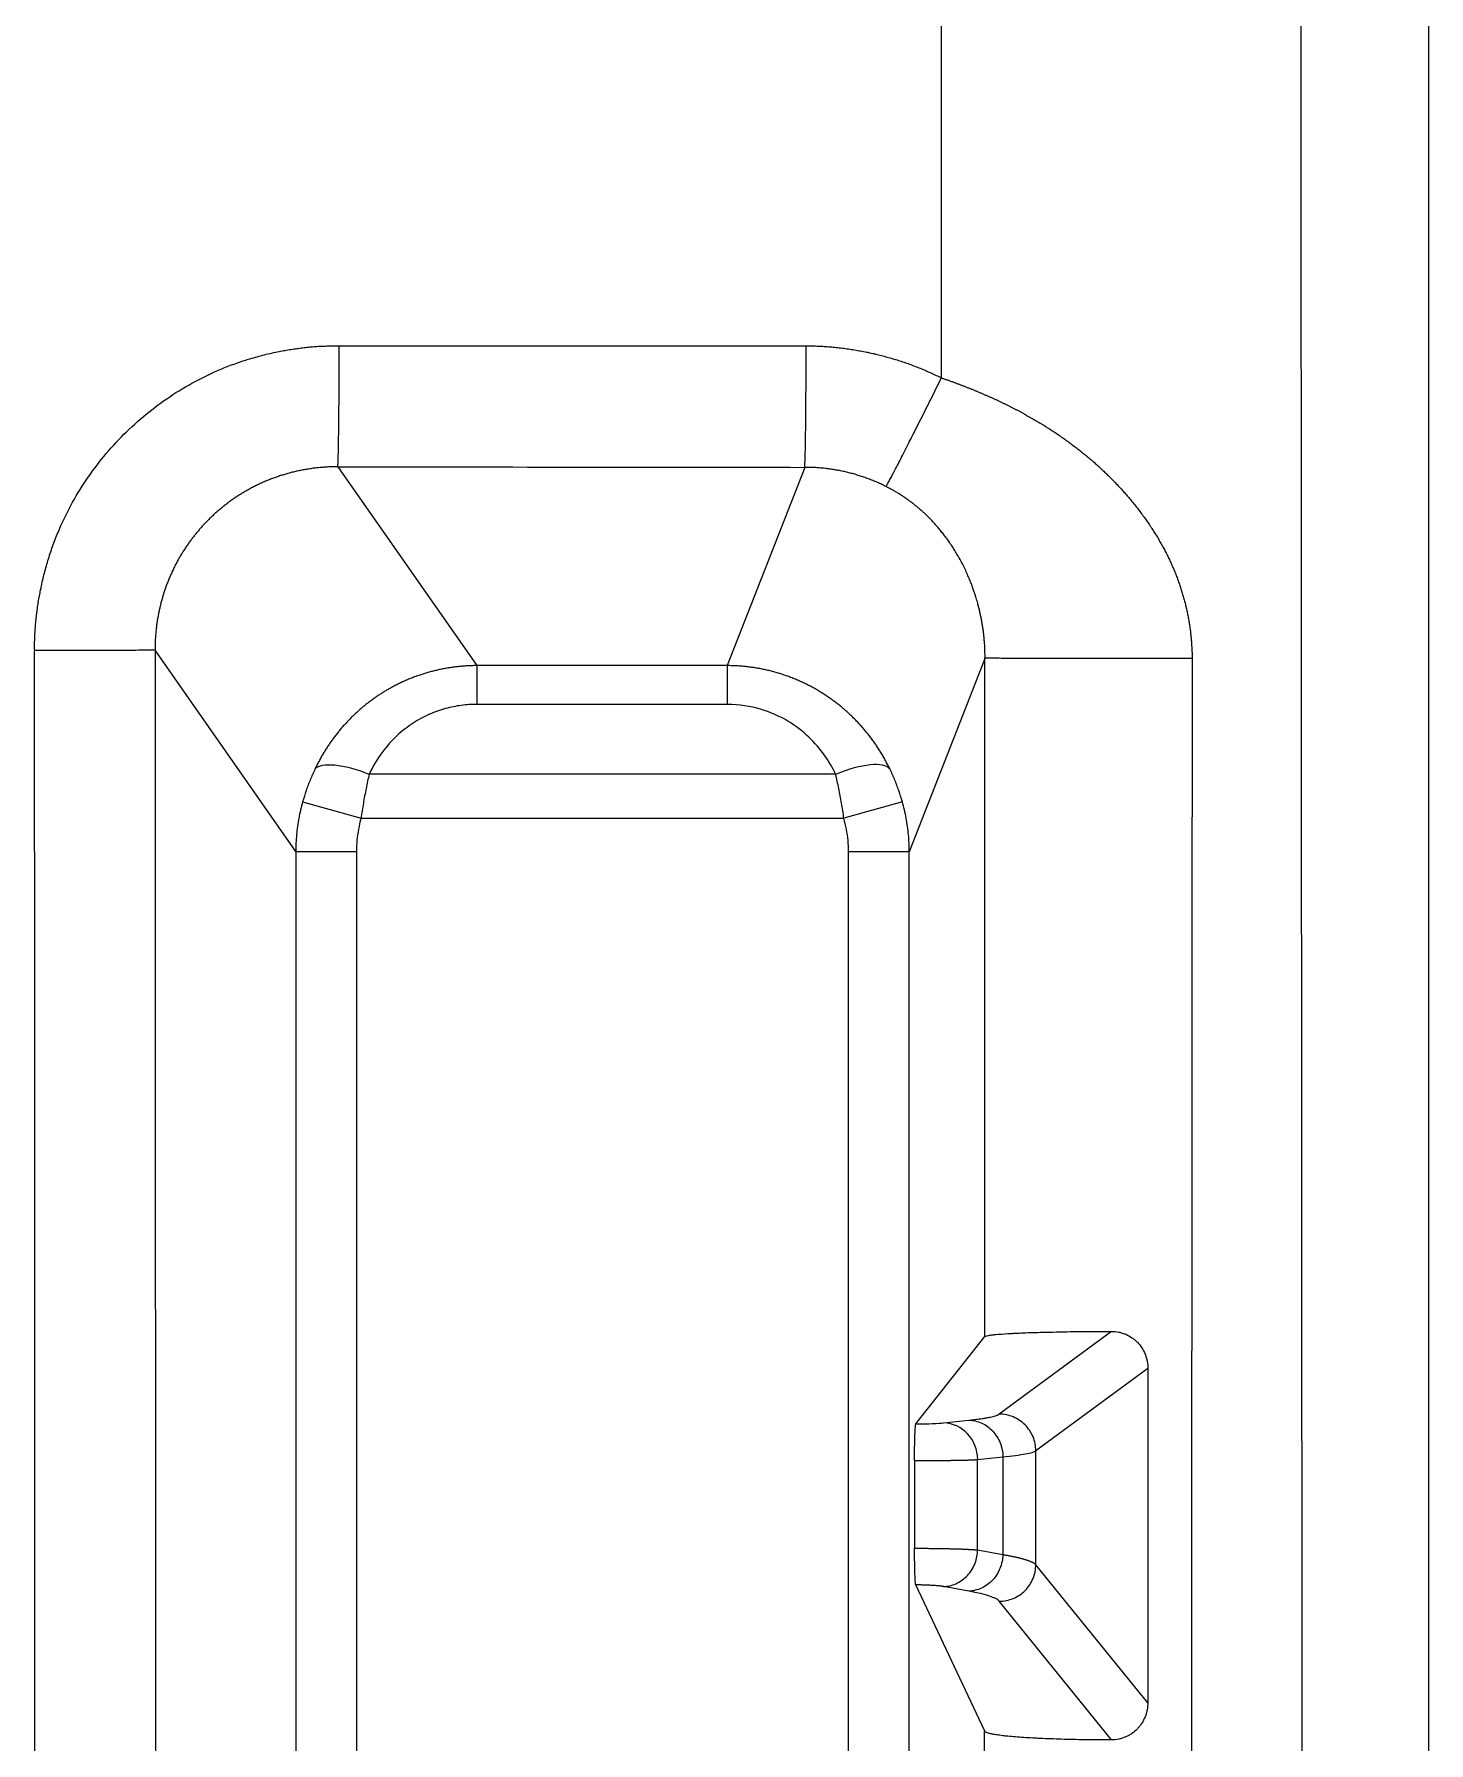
# Model space of a CAD drawing. Header units: millimetres. Extents: x 1323 to 2845, y 166 to 790.
# Drawn here: x 2567.32 to 2578.78, y 532.68 to 546.72 of the extents above; entities that cross this region are included whole.
import ezdxf

# ---------------------------------------------------------------- set-up
doc = ezdxf.new("R2010")
doc.units = ezdxf.units.MM
doc.layers.add('core', color=7, linetype='Continuous', lineweight=20)

msp = doc.modelspace()

# ---------------------------------------------------------------- linework, layer by layer
at = {"layer": 'core', "linetype": 'Continuous', "lineweight": 18}
for p, q in [((2578.779, 404.96), (2578.779, 641.419)), ((2574.563, 535.298), (2575.131, 536.016)), ((2574.553, 534.996), (2574.553, 534.276)), ((2575.13, 532.772), (2574.563, 533.975))]:
    msp.add_line(p, q, dxfattribs=at)
at = {"layer": 'core', "linetype": 'Continuous', "lineweight": 13}
for p, q in [((2569.813, 543.161), (2570.955, 541.528)), ((2573.65, 543.157), (2573.013, 541.528)), ((2569.467, 540.001), (2568.311, 541.655)), ((2570.955, 541.528), (2570.955, 541.209)), ((2573.013, 541.528), (2570.955, 541.528)), ((2573.013, 541.528), (2573.013, 541.209)), ((2575.132, 541.592), (2574.509, 539.999)), ((2573.013, 541.209), (2570.955, 541.209)), ((2573.904, 540.635), (2570.07, 540.635)), ((2569.524, 540.408), (2570.004, 540.274)), ((2574.452, 540.409), (2573.972, 540.274)), ((2570.004, 540.274), (2573.972, 540.274)), ((2569.467, 540.001), (2569.966, 540.001)), ((2569.467, 540.001), (2569.467, 513.155)), ((2569.966, 540.001), (2569.966, 513.155)), ((2574.01, 513.157), (2574.01, 539.999)), ((2574.509, 539.999), (2574.01, 539.999)), ((2574.509, 513.157), (2574.509, 539.999)), ((2576.172, 536.058), (2575.248, 535.378)), ((2576.47, 535.754), (2575.549, 535.077)), ((2574.791, 535.306), (2574.998, 535.328)), ((2575.071, 535.004), (2575.278, 535.027)), ((2575.278, 535.027), (2575.278, 534.224)), ((2575.549, 534.141), (2575.549, 535.077)), ((2575.071, 534.262), (2575.071, 535.004)), ((2575.071, 534.262), (2575.278, 534.224)), ((2576.469, 533.006), (2575.549, 534.141)), ((2574.998, 533.923), (2574.791, 533.962)), ((2576.172, 532.701), (2575.248, 533.841))]:
    msp.add_line(p, q, dxfattribs=at)
for centre, major_axis, ratio, start_param, end_param in [((3086.284, 579.154), (0, -8501.16), 0.061047, 4.716801, 4.720344), ((2570.07, 540.455), (0.454, -0.208), 0.330332, 1.721204, 3.042489), ((2573.904, 540.455), (-0.452, -0.213), 0.328981, 3.215329, 4.558718)]:
    msp.add_ellipse(centre, major_axis=major_axis, ratio=ratio, start_param=start_param, end_param=end_param, dxfattribs=at)
at = {"layer": 'core', "linetype": 'Continuous', "lineweight": 18}
for centre, major_axis, ratio, start_param, end_param in [((3087.216, 579.154), (0, 8500.158), 0.061047, 1.575208, 1.578754), ((2237.03, 579.573), (0, 9898.767), 0.034156, 4.707989, 4.708552), ((2574.791, 535.004), (-0.033, 0.3), 0.930077, 4.610402, 6.165427), ((2571.522, 533.826), (-3.733, 0.001), 0.072217, 3.199913, 3.514972), ((2237.03, 579.573), (0, 9898.765), 0.034156, 4.706419, 4.707661)]:
    msp.add_ellipse(centre, major_axis=major_axis, ratio=ratio, start_param=start_param, end_param=end_param, dxfattribs=at)
at = {"layer": 'core', "linetype": 'Continuous', "lineweight": 13}
for points, degree, knots in [([(2577.725, 609.725), (2577.706, 567.829), (2577.74, 526.607), (2577.774, 485.446), (2577.862, 443.494)], 2, [0, 0, 0, 0.5, 0.5, 1, 1, 1]), ([(2574.774, 543.892), (2574.774, 544.368), (2574.774, 545.319), (2574.773, 546.746), (2574.772, 548.172), (2574.772, 549.6), (2574.771, 551.027), (2574.77, 552.454), (2574.77, 553.882), (2574.769, 555.31), (2574.769, 556.738), (2574.768, 558.166), (2574.768, 559.594), (2574.767, 561.022), (2574.767, 562.451), (2574.766, 563.879), (2574.766, 565.308), (2574.766, 566.736), (2574.765, 568.165), (2574.765, 569.593), (2574.765, 571.022), (2574.765, 572.451), (2574.765, 573.879), (2574.764, 575.308), (2574.764, 576.737), (2574.764, 578.165), (2574.764, 579.594), (2574.764, 581.022), (2574.764, 582.451), (2574.764, 583.879), (2574.764, 585.307), (2574.765, 586.736), (2574.765, 588.164), (2574.765, 589.592), (2574.765, 591.02), (2574.765, 592.447), (2574.766, 593.875), (2574.766, 595.302), (2574.766, 596.729), (2574.767, 598.156), (2574.767, 599.583), (2574.768, 601.01), (2574.768, 602.436), (2574.768, 603.862), (2574.769, 605.288), (2574.77, 606.714), (2574.77, 608.14), (2574.771, 609.09), (2574.771, 609.565)], 3, [0, 0, 0, 0, 0.021723, 0.043448, 0.065177, 0.086909, 0.108643, 0.13038, 0.152119, 0.17386, 0.195603, 0.217349, 0.239095, 0.260844, 0.282593, 0.304344, 0.326096, 0.347849, 0.369602, 0.391356, 0.41311, 0.434864, 0.456619, 0.478373, 0.500127, 0.52188, 0.543633, 0.565385, 0.587136, 0.608885, 0.630634, 0.652381, 0.674126, 0.69587, 0.717611, 0.739351, 0.761088, 0.782823, 0.804555, 0.826284, 0.848011, 0.869734, 0.891454, 0.913171, 0.934884, 0.956593, 0.978299, 1, 1, 1, 1]), ([(2567.32, 541.659), (2567.32, 541.667), (2567.321, 541.685), (2567.321, 541.711), (2567.322, 541.737), (2567.323, 541.764), (2567.324, 541.79), (2567.326, 541.816), (2567.328, 541.842), (2567.33, 541.868), (2567.332, 541.894), (2567.335, 541.92), (2567.338, 541.946), (2567.341, 541.972), (2567.345, 541.998), (2567.348, 542.024), (2567.352, 542.049), (2567.356, 542.075), (2567.361, 542.101), (2567.366, 542.126), (2567.377, 542.184), (2567.397, 542.273), (2567.43, 542.391), (2567.468, 542.508), (2567.528, 542.66), (2567.615, 542.845), (2567.742, 543.054), (2567.888, 543.25), (2568.053, 543.431), (2568.234, 543.595), (2568.43, 543.741), (2568.639, 543.866), (2568.823, 543.954), (2568.975, 544.012), (2569.091, 544.05), (2569.21, 544.083), (2569.307, 544.104), (2569.379, 544.118), (2569.428, 544.126), (2569.476, 544.133), (2569.523, 544.139), (2569.571, 544.145), (2569.618, 544.149), (2569.665, 544.152), (2569.712, 544.154), (2569.758, 544.155), (2569.789, 544.155), (2569.804, 544.155)], 3, [0, 0, 0, 0, 0.006741, 0.013472, 0.020194, 0.026908, 0.033613, 0.040312, 0.047004, 0.053691, 0.060372, 0.06705, 0.073723, 0.080393, 0.087061, 0.093727, 0.100393, 0.107058, 0.113723, 0.120389, 0.127057, 0.158665, 0.190124, 0.22151, 0.252901, 0.315426, 0.378033, 0.440375, 0.502939, 0.565367, 0.627639, 0.690046, 0.752377, 0.783633, 0.814958, 0.846428, 0.878118, 0.890746, 0.903264, 0.915676, 0.927986, 0.9402, 0.952322, 0.964358, 0.976312, 0.988191, 1, 1, 1, 1]), ([(2569.813, 543.161), (2569.813, 543.166), (2569.814, 543.176), (2569.816, 543.207), (2569.816, 543.227), (2569.818, 543.281), (2569.818, 543.313), (2569.82, 543.389), (2569.82, 543.432), (2569.822, 543.527), (2569.822, 543.579), (2569.823, 543.688), (2569.823, 543.746), (2569.824, 543.863), (2569.824, 543.922), (2569.825, 544.04), (2569.825, 544.098), (2569.825, 544.155)], 3, [0, 0, 0, 0, 0.125, 0.125, 0.25, 0.25, 0.375, 0.375, 0.5, 0.5, 0.625, 0.625, 0.75, 0.75, 0.875, 0.875, 1, 1, 1, 1]), ([(2573.65, 543.157), (2573.651, 543.163), (2573.651, 543.174), (2573.653, 543.207), (2573.653, 543.229), (2573.655, 543.284), (2573.656, 543.317), (2573.657, 543.391), (2573.657, 543.433), (2573.659, 543.524), (2573.659, 543.574), (2573.66, 543.679), (2573.66, 543.734), (2573.661, 543.85), (2573.661, 543.91), (2573.662, 544.032), (2573.662, 544.094), (2573.662, 544.156)], 3, [0, 0, 0, 0, 0.125, 0.125, 0.25, 0.25, 0.375, 0.375, 0.5, 0.5, 0.625, 0.625, 0.75, 0.75, 0.875, 0.875, 1, 1, 1, 1]), ([(2573.662, 544.156), (2573.67, 544.156), (2573.687, 544.156), (2573.711, 544.155), (2573.736, 544.154), (2573.761, 544.153), (2573.785, 544.152), (2573.81, 544.151), (2573.835, 544.149), (2573.86, 544.147), (2573.884, 544.145), (2573.909, 544.142), (2573.934, 544.14), (2573.959, 544.137), (2573.984, 544.134), (2574.009, 544.13), (2574.034, 544.126), (2574.059, 544.122), (2574.084, 544.118), (2574.109, 544.113), (2574.134, 544.109), (2574.159, 544.104), (2574.184, 544.098), (2574.209, 544.093), (2574.241, 544.085), (2574.281, 544.076), (2574.328, 544.063), (2574.374, 544.05), (2574.42, 544.036), (2574.466, 544.021), (2574.511, 544.005), (2574.555, 543.988), (2574.6, 543.971), (2574.644, 543.952), (2574.687, 543.933), (2574.73, 543.913), (2574.759, 543.899), (2574.773, 543.892)], 3, [0, 0, 0, 0, 0.021348, 0.042721, 0.064122, 0.085552, 0.107014, 0.12851, 0.150042, 0.171614, 0.193226, 0.214881, 0.236581, 0.258329, 0.280127, 0.301976, 0.323879, 0.345839, 0.367856, 0.389934, 0.412074, 0.434279, 0.45655, 0.47889, 0.5013, 0.543403, 0.585355, 0.627171, 0.668866, 0.710457, 0.751959, 0.793388, 0.83476, 0.876091, 0.917397, 0.958695, 1, 1, 1, 1]), ([(2574.318, 542.999), (2574.321, 543.004), (2574.326, 543.013), (2574.341, 543.04), (2574.352, 543.059), (2574.377, 543.107), (2574.392, 543.136), (2574.428, 543.205), (2574.448, 543.244), (2574.491, 543.329), (2574.515, 543.376), (2574.564, 543.474), (2574.59, 543.525), (2574.643, 543.63), (2574.67, 543.684), (2574.722, 543.789), (2574.748, 543.842), (2574.773, 543.892)], 3, [0, 0, 0, 0, 0.125, 0.125, 0.25, 0.25, 0.375, 0.375, 0.5, 0.5, 0.625, 0.625, 0.75, 0.75, 0.875, 0.875, 1, 1, 1, 1]), ([(2574.773, 543.892), (2574.781, 543.889), (2574.796, 543.884), (2574.82, 543.876), (2574.843, 543.868), (2574.866, 543.859), (2574.889, 543.851), (2574.912, 543.842), (2574.935, 543.833), (2574.958, 543.825), (2574.98, 543.816), (2575.003, 543.807), (2575.025, 543.798), (2575.047, 543.789), (2575.07, 543.78), (2575.092, 543.77), (2575.114, 543.761), (2575.136, 543.751), (2575.157, 543.742), (2575.179, 543.732), (2575.2, 543.723), (2575.222, 543.713), (2575.243, 543.703), (2575.264, 543.693), (2575.285, 543.683), (2575.306, 543.672), (2575.327, 543.662), (2575.347, 543.652), (2575.368, 543.641), (2575.388, 543.631), (2575.409, 543.62), (2575.429, 543.609), (2575.449, 543.598), (2575.469, 543.587), (2575.488, 543.576), (2575.508, 543.565), (2575.528, 543.554), (2575.547, 543.543), (2575.566, 543.531), (2575.585, 543.52), (2575.604, 543.508), (2575.623, 543.497), (2575.642, 543.485), (2575.661, 543.473), (2575.679, 543.461), (2575.698, 543.449), (2575.716, 543.437), (2575.734, 543.425), (2575.752, 543.412), (2575.77, 543.4), (2575.787, 543.387), (2575.805, 543.375), (2575.823, 543.362), (2575.84, 543.349), (2575.857, 543.336), (2575.874, 543.323), (2575.891, 543.31), (2575.908, 543.297), (2575.925, 543.284), (2575.941, 543.271), (2575.957, 543.257), (2575.974, 543.244), (2575.99, 543.23), (2576.006, 543.216), (2576.022, 543.203), (2576.038, 543.189), (2576.053, 543.175), (2576.069, 543.161), (2576.084, 543.147), (2576.099, 543.132), (2576.115, 543.118), (2576.129, 543.104), (2576.144, 543.089), (2576.159, 543.074), (2576.174, 543.06), (2576.188, 543.045), (2576.203, 543.03), (2576.217, 543.015), (2576.231, 543), (2576.245, 542.985), (2576.259, 542.97), (2576.272, 542.954), (2576.286, 542.939), (2576.3, 542.923), (2576.313, 542.908), (2576.326, 542.892), (2576.345, 542.869), (2576.369, 542.84), (2576.398, 542.803), (2576.425, 542.766), (2576.452, 542.729), (2576.477, 542.693), (2576.502, 542.656), (2576.525, 542.619), (2576.548, 542.582), (2576.569, 542.546), (2576.59, 542.509), (2576.61, 542.472), (2576.629, 542.435), (2576.646, 542.399), (2576.663, 542.362), (2576.68, 542.325), (2576.695, 542.288), (2576.709, 542.251), (2576.723, 542.215), (2576.735, 542.178), (2576.747, 542.141), (2576.758, 542.104), (2576.769, 542.068), (2576.778, 542.031), (2576.787, 541.994), (2576.795, 541.957), (2576.802, 541.921), (2576.808, 541.884), (2576.814, 541.847), (2576.819, 541.81), (2576.823, 541.773), (2576.827, 541.737), (2576.829, 541.7), (2576.831, 541.663), (2576.833, 541.626), (2576.833, 541.602), (2576.833, 541.589)], 3, [0, 0, 0, 0, 0.007236, 0.014455, 0.021656, 0.02884, 0.036008, 0.043158, 0.050292, 0.05741, 0.064511, 0.071597, 0.078666, 0.08572, 0.092758, 0.099781, 0.106789, 0.113782, 0.12076, 0.127723, 0.134672, 0.141607, 0.148527, 0.155434, 0.162327, 0.169207, 0.176073, 0.182926, 0.189766, 0.196594, 0.203409, 0.210212, 0.217002, 0.223781, 0.230548, 0.237303, 0.244047, 0.25078, 0.257501, 0.264213, 0.270913, 0.277604, 0.284284, 0.290954, 0.297615, 0.304266, 0.310908, 0.317541, 0.324165, 0.330781, 0.337388, 0.343986, 0.350577, 0.35716, 0.363736, 0.370304, 0.376865, 0.38342, 0.389967, 0.396508, 0.403043, 0.409572, 0.416095, 0.422613, 0.429125, 0.435633, 0.442135, 0.448633, 0.455126, 0.461615, 0.4681, 0.474582, 0.48106, 0.487534, 0.494006, 0.500475, 0.506941, 0.513405, 0.519867, 0.526326, 0.532785, 0.539241, 0.545697, 0.552151, 0.558605, 0.565059, 0.571512, 0.586366, 0.601018, 0.615469, 0.629724, 0.643786, 0.657658, 0.671345, 0.68485, 0.698177, 0.711331, 0.724316, 0.737136, 0.749797, 0.762304, 0.77466, 0.786873, 0.798947, 0.810889, 0.822703, 0.834397, 0.845976, 0.857447, 0.868816, 0.880092, 0.891279, 0.902387, 0.913422, 0.924391, 0.935302, 0.946164, 0.956983, 0.967769, 0.978528, 0.989269, 1, 1, 1, 1]), ([(2569.813, 543.161), (2569.807, 543.161), (2569.794, 543.161), (2569.775, 543.161), (2569.757, 543.161), (2569.738, 543.16), (2569.72, 543.159), (2569.701, 543.158), (2569.683, 543.156), (2569.664, 543.155), (2569.646, 543.153), (2569.628, 543.151), (2569.609, 543.149), (2569.591, 543.146), (2569.573, 543.143), (2569.555, 543.14), (2569.537, 543.137), (2569.519, 543.134), (2569.501, 543.13), (2569.483, 543.127), (2569.465, 543.123), (2569.448, 543.118), (2569.43, 543.114), (2569.412, 543.109), (2569.395, 543.104), (2569.378, 543.099), (2569.36, 543.094), (2569.343, 543.089), (2569.326, 543.083), (2569.309, 543.077), (2569.292, 543.071), (2569.275, 543.065), (2569.258, 543.058), (2569.242, 543.052), (2569.225, 543.045), (2569.209, 543.038), (2569.192, 543.031), (2569.176, 543.023), (2569.16, 543.016), (2569.144, 543.008), (2569.128, 543), (2569.112, 542.992), (2569.096, 542.983), (2569.081, 542.975), (2569.065, 542.966), (2569.05, 542.958), (2569.035, 542.949), (2569.02, 542.939), (2569.005, 542.93), (2568.99, 542.921), (2568.975, 542.911), (2568.961, 542.901), (2568.946, 542.891), (2568.932, 542.881), (2568.918, 542.871), (2568.904, 542.86), (2568.89, 542.85), (2568.876, 542.839), (2568.863, 542.828), (2568.849, 542.817), (2568.836, 542.806), (2568.823, 542.794), (2568.81, 542.783), (2568.797, 542.771), (2568.785, 542.76), (2568.772, 542.748), (2568.76, 542.736), (2568.744, 542.72), (2568.725, 542.701), (2568.704, 542.678), (2568.683, 542.655), (2568.662, 542.63), (2568.642, 542.606), (2568.622, 542.581), (2568.603, 542.555), (2568.584, 542.529), (2568.565, 542.502), (2568.548, 542.475), (2568.53, 542.447), (2568.513, 542.418), (2568.497, 542.39), (2568.481, 542.36), (2568.466, 542.331), (2568.452, 542.3), (2568.438, 542.27), (2568.425, 542.239), (2568.412, 542.207), (2568.4, 542.175), (2568.389, 542.143), (2568.378, 542.11), (2568.369, 542.077), (2568.36, 542.043), (2568.351, 542.009), (2568.344, 541.975), (2568.337, 541.941), (2568.331, 541.906), (2568.325, 541.871), (2568.321, 541.836), (2568.317, 541.8), (2568.314, 541.764), (2568.312, 541.728), (2568.311, 541.692), (2568.311, 541.668), (2568.311, 541.655)], 3, [0, 0, 0, 0, 0.007888, 0.015765, 0.023632, 0.031489, 0.039335, 0.047171, 0.054997, 0.062812, 0.070617, 0.078411, 0.086196, 0.09397, 0.101734, 0.109489, 0.117233, 0.124967, 0.132691, 0.140405, 0.148109, 0.155803, 0.163487, 0.171161, 0.178826, 0.186481, 0.194126, 0.201761, 0.209387, 0.217003, 0.22461, 0.232207, 0.239794, 0.247372, 0.254941, 0.2625, 0.27005, 0.27759, 0.285121, 0.292643, 0.300155, 0.307659, 0.315153, 0.322638, 0.330114, 0.33758, 0.345038, 0.352487, 0.359927, 0.367358, 0.37478, 0.382194, 0.389598, 0.396994, 0.404381, 0.411759, 0.419129, 0.42649, 0.433842, 0.441186, 0.448522, 0.455849, 0.463168, 0.470478, 0.47778, 0.485074, 0.492359, 0.499636, 0.512861, 0.526146, 0.539492, 0.552899, 0.566367, 0.579897, 0.593489, 0.607143, 0.620859, 0.634638, 0.648479, 0.662384, 0.676351, 0.690382, 0.704476, 0.718634, 0.732856, 0.747143, 0.761493, 0.775908, 0.790388, 0.804932, 0.819542, 0.834217, 0.848958, 0.863764, 0.878636, 0.893574, 0.908578, 0.923648, 0.938785, 0.953988, 0.969258, 0.984596, 1, 1, 1, 1]), ([(2574.318, 542.999), (2574.312, 543.002), (2574.3, 543.008), (2574.283, 543.017), (2574.265, 543.025), (2574.247, 543.033), (2574.228, 543.041), (2574.21, 543.048), (2574.192, 543.055), (2574.173, 543.063), (2574.155, 543.069), (2574.136, 543.076), (2574.117, 543.082), (2574.098, 543.088), (2574.08, 543.094), (2574.061, 543.1), (2574.042, 543.105), (2574.022, 543.11), (2574.003, 543.115), (2573.984, 543.119), (2573.965, 543.124), (2573.945, 543.128), (2573.926, 543.132), (2573.906, 543.135), (2573.887, 543.138), (2573.867, 543.141), (2573.848, 543.144), (2573.828, 543.147), (2573.808, 543.149), (2573.788, 543.151), (2573.769, 543.152), (2573.749, 543.154), (2573.729, 543.155), (2573.709, 543.156), (2573.689, 543.157), (2573.67, 543.157), (2573.656, 543.157), (2573.65, 543.157)], 3, [0, 0, 0, 0, 0.028515, 0.057031, 0.08555, 0.114071, 0.142595, 0.171121, 0.199649, 0.22818, 0.256714, 0.285252, 0.313792, 0.342335, 0.370882, 0.399432, 0.427986, 0.456544, 0.485105, 0.51367, 0.54224, 0.570813, 0.599391, 0.627973, 0.65656, 0.685152, 0.713748, 0.742349, 0.770955, 0.799567, 0.828183, 0.856805, 0.885433, 0.914066, 0.942705, 0.971349, 1, 1, 1, 1]), ([(2575.132, 541.592), (2575.132, 541.598), (2575.132, 541.61), (2575.131, 541.629), (2575.131, 541.647), (2575.13, 541.664), (2575.13, 541.682), (2575.129, 541.7), (2575.127, 541.717), (2575.126, 541.735), (2575.124, 541.752), (2575.123, 541.769), (2575.121, 541.786), (2575.119, 541.803), (2575.117, 541.82), (2575.114, 541.836), (2575.112, 541.853), (2575.109, 541.869), (2575.106, 541.886), (2575.103, 541.902), (2575.1, 541.918), (2575.097, 541.933), (2575.094, 541.949), (2575.09, 541.964), (2575.087, 541.98), (2575.083, 541.995), (2575.079, 542.01), (2575.075, 542.026), (2575.071, 542.043), (2575.065, 542.063), (2575.058, 542.086), (2575.05, 542.112), (2575.04, 542.141), (2575.029, 542.174), (2575.016, 542.209), (2575, 542.247), (2574.982, 542.288), (2574.962, 542.332), (2574.939, 542.378), (2574.914, 542.422), (2574.89, 542.463), (2574.867, 542.5), (2574.843, 542.535), (2574.82, 542.569), (2574.796, 542.6), (2574.772, 542.63), (2574.749, 542.658), (2574.726, 542.685), (2574.703, 542.71), (2574.68, 542.734), (2574.658, 542.756), (2574.636, 542.777), (2574.614, 542.797), (2574.591, 542.818), (2574.567, 542.837), (2574.544, 542.856), (2574.52, 542.874), (2574.496, 542.892), (2574.471, 542.909), (2574.446, 542.926), (2574.421, 542.942), (2574.396, 542.957), (2574.37, 542.972), (2574.344, 542.986), (2574.327, 542.995), (2574.318, 542.999)], 3, [0, 0, 0, 0, 0.010028, 0.020008, 0.02994, 0.039825, 0.049664, 0.059456, 0.069204, 0.078907, 0.088566, 0.098182, 0.107756, 0.117288, 0.126778, 0.136229, 0.14564, 0.155012, 0.164346, 0.173642, 0.182902, 0.192126, 0.201315, 0.21047, 0.219592, 0.22868, 0.237737, 0.246764, 0.256839, 0.269073, 0.283469, 0.300029, 0.318756, 0.339649, 0.362709, 0.387938, 0.415334, 0.4449, 0.476634, 0.510538, 0.538392, 0.565288, 0.591228, 0.616214, 0.64025, 0.663337, 0.685479, 0.706681, 0.726945, 0.746277, 0.764683, 0.782169, 0.799901, 0.817434, 0.834775, 0.851935, 0.868925, 0.885754, 0.902433, 0.918974, 0.935387, 0.951684, 0.967877, 0.983978, 1, 1, 1, 1]), ([(2568.311, 541.655), (2568.307, 541.655), (2568.297, 541.655), (2568.267, 541.654), (2568.245, 541.654), (2568.192, 541.654), (2568.16, 541.653), (2568.087, 541.653), (2568.046, 541.653), (2567.955, 541.652), (2567.905, 541.652), (2567.799, 541.652), (2567.743, 541.652), (2567.627, 541.651), (2567.567, 541.651), (2567.443, 541.651), (2567.381, 541.651), (2567.318, 541.651)], 3, [0, 0, 0, 0, 0.125, 0.125, 0.25, 0.25, 0.375, 0.375, 0.5, 0.5, 0.625, 0.625, 0.75, 0.75, 0.875, 0.875, 1, 1, 1, 1]), ([(2575.132, 541.592), (2575.133, 541.592), (2575.136, 541.592), (2575.149, 541.592), (2575.158, 541.591), (2575.182, 541.591), (2575.197, 541.591), (2575.235, 541.591), (2575.257, 541.59), (2575.31, 541.59), (2575.339, 541.59), (2575.406, 541.59), (2575.443, 541.589), (2575.524, 541.589), (2575.567, 541.589), (2575.66, 541.589), (2575.709, 541.589), (2575.809, 541.589), (2575.862, 541.588), (2575.967, 541.588), (2576.02, 541.588), (2576.126, 541.588), (2576.179, 541.588), (2576.281, 541.588), (2576.331, 541.588), (2576.426, 541.588), (2576.472, 541.588), (2576.558, 541.589), (2576.599, 541.589), (2576.675, 541.589), (2576.711, 541.589), (2576.776, 541.589), (2576.806, 541.589), (2576.834, 541.589)], 3, [0, 0, 0, 0, 0.0625, 0.0625, 0.125, 0.125, 0.1875, 0.1875, 0.25, 0.25, 0.3125, 0.3125, 0.375, 0.375, 0.4375, 0.4375, 0.5, 0.5, 0.5625, 0.5625, 0.625, 0.625, 0.6875, 0.6875, 0.75, 0.75, 0.8125, 0.8125, 0.875, 0.875, 0.9375, 0.9375, 1, 1, 1, 1]), ([(2576.833, 541.589), (2576.833, 541.032), (2576.832, 539.919), (2576.831, 538.248), (2576.83, 536.578), (2576.829, 534.908), (2576.828, 533.239), (2576.827, 531.57), (2576.826, 529.902), (2576.825, 528.233), (2576.824, 526.566), (2576.823, 524.898), (2576.822, 523.231), (2576.821, 521.565), (2576.82, 519.898), (2576.818, 518.233), (2576.817, 516.567), (2576.816, 514.902), (2576.814, 513.237), (2576.813, 512.128), (2576.813, 511.573)], 3, [0, 0, 0, 0, 0.055665, 0.111317, 0.166957, 0.222583, 0.278197, 0.333797, 0.389385, 0.44496, 0.500522, 0.556071, 0.611607, 0.667131, 0.722641, 0.778139, 0.833623, 0.889095, 0.944554, 1, 1, 1, 1]), ([(2569.864, 541.038), (2569.86, 541.034), (2569.849, 541.021), (2569.831, 541), (2569.809, 540.973), (2569.788, 540.947), (2569.768, 540.919), (2569.748, 540.891), (2569.729, 540.862), (2569.71, 540.833), (2569.692, 540.803), (2569.674, 540.773), (2569.657, 540.741), (2569.641, 540.71), (2569.63, 540.688), (2569.625, 540.678)], 3, [0, 0, 0, 0, 0.038737, 0.116009, 0.193807, 0.272128, 0.350969, 0.430329, 0.510206, 0.590595, 0.671491, 0.752889, 0.834779, 0.917153, 1, 1, 1, 1]), ([(2574.35, 540.679), (2574.347, 540.684), (2574.341, 540.696), (2574.332, 540.713), (2574.323, 540.73), (2574.314, 540.747), (2574.305, 540.764), (2574.296, 540.781), (2574.286, 540.797), (2574.276, 540.813), (2574.266, 540.829), (2574.256, 540.845), (2574.246, 540.861), (2574.236, 540.876), (2574.225, 540.891), (2574.214, 540.906), (2574.204, 540.921), (2574.193, 540.936), (2574.182, 540.95), (2574.171, 540.963), (2574.165, 540.971), (2574.163, 540.974)], 3, [0, 0, 0, 0, 0.055459, 0.110706, 0.16574, 0.220559, 0.275161, 0.329546, 0.383711, 0.437656, 0.49138, 0.544881, 0.59816, 0.651215, 0.704046, 0.756653, 0.809035, 0.861192, 0.913124, 0.964829, 1, 1, 1, 1]), ([(2574.998, 535.328), (2575.034, 535.328), (2575.07, 535.32), (2575.138, 535.289), (2575.169, 535.266), (2575.22, 535.211), (2575.241, 535.178), (2575.27, 535.105), (2575.278, 535.066), (2575.278, 535.027)], 3, [0, 0, 0, 0, 0.25, 0.25, 0.5, 0.5, 0.75, 0.75, 1, 1, 1, 1]), ([(2575.549, 535.077), (2575.549, 535.116), (2575.541, 535.155), (2575.511, 535.228), (2575.489, 535.261), (2575.433, 535.317), (2575.4, 535.339), (2575.327, 535.37), (2575.288, 535.378), (2575.248, 535.378)], 3, [0, 0, 0, 0, 0.25, 0.25, 0.5, 0.5, 0.75, 0.75, 1, 1, 1, 1]), ([(2575.278, 535.027), (2575.355, 535.035), (2575.417, 535.043), (2575.508, 535.06), (2575.537, 535.068), (2575.549, 535.077)], 3, [0, 0, 0, 0, 0.5, 0.5, 1, 1, 1, 1]), ([(2574.553, 534.996), (2574.557, 534.996), (2574.566, 534.996), (2574.578, 534.996), (2574.591, 534.996), (2574.604, 534.996), (2574.617, 534.996), (2574.63, 534.996), (2574.643, 534.997), (2574.656, 534.997), (2574.669, 534.997), (2574.682, 534.997), (2574.696, 534.997), (2574.709, 534.997), (2574.722, 534.997), (2574.735, 534.997), (2574.748, 534.997), (2574.76, 534.997), (2574.773, 534.997), (2574.786, 534.998), (2574.799, 534.998), (2574.811, 534.998), (2574.824, 534.998), (2574.836, 534.998), (2574.849, 534.998), (2574.861, 534.999), (2574.873, 534.999), (2574.885, 534.999), (2574.896, 534.999), (2574.908, 534.999), (2574.919, 535), (2574.93, 535), (2574.941, 535), (2574.952, 535), (2574.962, 535.001), (2574.972, 535.001), (2574.982, 535.001), (2574.992, 535.001), (2575.001, 535.002), (2575.011, 535.002), (2575.019, 535.002), (2575.028, 535.003), (2575.036, 535.003), (2575.044, 535.003), (2575.051, 535.004), (2575.058, 535.004), (2575.065, 535.004), (2575.069, 535.004), (2575.071, 535.004)], 3, [0, 0, 0, 0, 0.018866, 0.037859, 0.05698, 0.07623, 0.095608, 0.115115, 0.134752, 0.154516, 0.17441, 0.194432, 0.214582, 0.23486, 0.255265, 0.275798, 0.296458, 0.317245, 0.338159, 0.3592, 0.380367, 0.401662, 0.423084, 0.444634, 0.466311, 0.488115, 0.510047, 0.532105, 0.554291, 0.576604, 0.599044, 0.621611, 0.644306, 0.667128, 0.690077, 0.713154, 0.736358, 0.75969, 0.783148, 0.806734, 0.830447, 0.854287, 0.878254, 0.902349, 0.926571, 0.95092, 0.975396, 1, 1, 1, 1]), ([(2574.553, 534.276), (2574.557, 534.276), (2574.566, 534.276), (2574.578, 534.276), (2574.591, 534.276), (2574.604, 534.276), (2574.617, 534.276), (2574.63, 534.276), (2574.643, 534.276), (2574.656, 534.276), (2574.669, 534.275), (2574.682, 534.275), (2574.695, 534.275), (2574.708, 534.275), (2574.721, 534.275), (2574.734, 534.275), (2574.747, 534.274), (2574.759, 534.274), (2574.772, 534.274), (2574.785, 534.274), (2574.798, 534.273), (2574.81, 534.273), (2574.823, 534.273), (2574.835, 534.273), (2574.847, 534.272), (2574.86, 534.272), (2574.872, 534.272), (2574.884, 534.271), (2574.895, 534.271), (2574.907, 534.271), (2574.918, 534.27), (2574.929, 534.27), (2574.94, 534.27), (2574.951, 534.269), (2574.962, 534.269), (2574.972, 534.268), (2574.982, 534.268), (2574.992, 534.267), (2575.001, 534.267), (2575.01, 534.266), (2575.019, 534.266), (2575.028, 534.266), (2575.036, 534.265), (2575.044, 534.264), (2575.051, 534.264), (2575.058, 534.263), (2575.065, 534.263), (2575.069, 534.263), (2575.071, 534.262)], 3, [0, 0, 0, 0, 0.01871, 0.037555, 0.056534, 0.075648, 0.094896, 0.114278, 0.133795, 0.153447, 0.173233, 0.193154, 0.213209, 0.233399, 0.253724, 0.274183, 0.294776, 0.315505, 0.336367, 0.357365, 0.378497, 0.399764, 0.421166, 0.442702, 0.464373, 0.486179, 0.508119, 0.530194, 0.552404, 0.574748, 0.597228, 0.619842, 0.642591, 0.665474, 0.688493, 0.711646, 0.734934, 0.758356, 0.781914, 0.805606, 0.829434, 0.853396, 0.877493, 0.901724, 0.926091, 0.950592, 0.975229, 1, 1, 1, 1]), ([(2574.791, 533.962), (2574.807, 533.962), (2574.824, 533.964), (2574.858, 533.972), (2574.875, 533.977), (2574.909, 533.993), (2574.926, 534.002), (2574.958, 534.025), (2574.973, 534.038), (2575, 534.067), (2575.012, 534.083), (2575.034, 534.117), (2575.042, 534.135), (2575.057, 534.171), (2575.062, 534.19), (2575.069, 534.227), (2575.071, 534.245), (2575.071, 534.262)], 3, [0, 0, 0, 0, 0.125, 0.125, 0.25, 0.25, 0.375, 0.375, 0.5, 0.5, 0.625, 0.625, 0.75, 0.75, 0.875, 0.875, 1, 1, 1, 1]), ([(2575.278, 534.224), (2575.277, 534.185), (2575.269, 534.147), (2575.24, 534.075), (2575.219, 534.042), (2575.168, 533.987), (2575.137, 533.964), (2575.07, 533.933), (2575.034, 533.924), (2574.998, 533.923)], 3, [0, 0, 0, 0, 0.25, 0.25, 0.5, 0.5, 0.75, 0.75, 1, 1, 1, 1]), ([(2575.278, 534.224), (2575.282, 534.223), (2575.29, 534.222), (2575.301, 534.22), (2575.312, 534.218), (2575.324, 534.216), (2575.335, 534.214), (2575.346, 534.212), (2575.357, 534.209), (2575.368, 534.207), (2575.379, 534.205), (2575.39, 534.202), (2575.4, 534.2), (2575.411, 534.198), (2575.421, 534.195), (2575.431, 534.192), (2575.441, 534.19), (2575.45, 534.187), (2575.459, 534.184), (2575.468, 534.182), (2575.477, 534.179), (2575.485, 534.176), (2575.493, 534.173), (2575.501, 534.17), (2575.508, 534.167), (2575.515, 534.164), (2575.522, 534.161), (2575.528, 534.158), (2575.533, 534.155), (2575.538, 534.151), (2575.542, 534.148), (2575.546, 534.145), (2575.548, 534.143), (2575.549, 534.141)], 3, [0, 0, 0, 0, 0.024665, 0.049836, 0.075513, 0.101696, 0.128386, 0.155582, 0.183284, 0.211492, 0.240207, 0.269427, 0.299154, 0.329387, 0.360127, 0.391372, 0.423124, 0.455382, 0.488147, 0.521417, 0.555194, 0.589477, 0.624266, 0.659561, 0.695363, 0.731671, 0.768485, 0.805805, 0.843632, 0.881964, 0.920803, 0.960149, 1, 1, 1, 1]), ([(2575.248, 533.841), (2575.288, 533.841), (2575.327, 533.849), (2575.4, 533.879), (2575.433, 533.901), (2575.489, 533.957), (2575.511, 533.99), (2575.541, 534.063), (2575.549, 534.102), (2575.549, 534.141)], 3, [0, 0, 0, 0, 0.25, 0.25, 0.5, 0.5, 0.75, 0.75, 1, 1, 1, 1])]:
    msp.add_open_spline(points, degree=degree, knots=knots, dxfattribs=at)
for points, degree in [([(2569.804, 544.155), (2571.09, 544.155), (2572.376, 544.155), (2573.662, 544.156)], 3), ([(2569.813, 543.161), (2571.092, 543.16), (2572.371, 543.159), (2573.65, 543.157)], 3), ([(2570.955, 541.209), (2570.912, 541.209), (2570.827, 541.204), (2570.699, 541.178), (2570.567, 541.132), (2570.432, 541.061), (2570.298, 540.958), (2570.172, 540.819), (2570.101, 540.701), (2570.07, 540.635)], 3), ([(2573.904, 540.635), (2573.878, 540.69), (2573.815, 540.797), (2573.693, 540.941), (2573.519, 541.078), (2573.295, 541.179), (2573.113, 541.209), (2573.013, 541.209)], 3), ([(2570.004, 540.274), (2569.995, 540.244), (2569.982, 540.184), (2569.969, 540.093), (2569.966, 540.032), (2569.966, 540.001)], 3), ([(2574.01, 539.999), (2574.01, 540.03), (2574.007, 540.092), (2573.994, 540.184), (2573.98, 540.244), (2573.972, 540.274)], 3), ([(2574.998, 535.328), (2575.214, 535.352), (2575.248, 535.378)], 2), ([(2574.791, 533.962), (2574.762, 533.967), (2574.64, 533.974), (2574.563, 533.975)], 2)]:
    msp.add_open_spline(points, degree=degree, dxfattribs=at)
at = {"layer": 'core', "linetype": 'Continuous', "lineweight": 18}
for points, knots in [([(2570.955, 541.528), (2570.949, 541.528), (2570.937, 541.528), (2570.92, 541.527), (2570.902, 541.527), (2570.885, 541.526), (2570.867, 541.525), (2570.85, 541.524), (2570.832, 541.522), (2570.815, 541.521), (2570.797, 541.519), (2570.78, 541.517), (2570.762, 541.515), (2570.745, 541.512), (2570.727, 541.51), (2570.71, 541.507), (2570.692, 541.504), (2570.675, 541.5), (2570.658, 541.497), (2570.64, 541.493), (2570.623, 541.489), (2570.606, 541.485), (2570.588, 541.481), (2570.571, 541.476), (2570.554, 541.471), (2570.537, 541.466), (2570.52, 541.461), (2570.503, 541.456), (2570.486, 541.45), (2570.469, 541.444), (2570.453, 541.438), (2570.436, 541.432), (2570.419, 541.425), (2570.403, 541.419), (2570.386, 541.412), (2570.37, 541.405), (2570.353, 541.398), (2570.337, 541.39), (2570.321, 541.382), (2570.305, 541.375), (2570.289, 541.366), (2570.269, 541.356), (2570.247, 541.344), (2570.22, 541.329), (2570.194, 541.313), (2570.168, 541.297), (2570.142, 541.28), (2570.117, 541.263), (2570.091, 541.244), (2570.066, 541.225), (2570.041, 541.206), (2570.016, 541.186), (2569.992, 541.165), (2569.968, 541.143), (2569.944, 541.121), (2569.921, 541.098), (2569.898, 541.074), (2569.879, 541.054), (2569.868, 541.042), (2569.864, 541.038)], [0, 0, 0, 0, 0.014093, 0.028201, 0.042326, 0.056466, 0.070621, 0.08479, 0.098974, 0.113171, 0.127382, 0.141605, 0.155842, 0.17009, 0.18435, 0.198623, 0.212908, 0.227205, 0.241514, 0.255834, 0.270167, 0.284511, 0.298867, 0.313235, 0.327614, 0.342005, 0.356407, 0.37082, 0.385245, 0.39968, 0.414127, 0.428584, 0.443052, 0.45753, 0.472018, 0.486516, 0.501024, 0.515542, 0.53007, 0.544608, 0.559155, 0.573713, 0.598076, 0.622633, 0.647384, 0.672327, 0.697462, 0.722787, 0.748304, 0.774012, 0.79991, 0.825997, 0.852272, 0.878733, 0.905378, 0.932209, 0.959227, 0.986433, 1, 1, 1, 1]), ([(2574.163, 540.974), (2574.161, 540.976), (2574.156, 540.982), (2574.148, 540.993), (2574.136, 541.007), (2574.124, 541.02), (2574.112, 541.033), (2574.101, 541.047), (2574.089, 541.06), (2574.076, 541.072), (2574.064, 541.085), (2574.052, 541.097), (2574.04, 541.109), (2574.027, 541.121), (2574.014, 541.133), (2574.002, 541.145), (2573.989, 541.156), (2573.976, 541.167), (2573.963, 541.178), (2573.951, 541.189), (2573.938, 541.2), (2573.925, 541.21), (2573.911, 541.22), (2573.892, 541.235), (2573.865, 541.255), (2573.832, 541.278), (2573.798, 541.3), (2573.763, 541.321), (2573.728, 541.342), (2573.692, 541.361), (2573.656, 541.379), (2573.62, 541.396), (2573.583, 541.412), (2573.546, 541.427), (2573.509, 541.441), (2573.471, 541.454), (2573.434, 541.466), (2573.396, 541.477), (2573.357, 541.487), (2573.319, 541.495), (2573.281, 541.503), (2573.242, 541.51), (2573.204, 541.515), (2573.166, 541.52), (2573.127, 541.523), (2573.089, 541.526), (2573.051, 541.527), (2573.026, 541.528), (2573.013, 541.528)], [0, 0, 0, 0, 0.004394, 0.018204, 0.031952, 0.04564, 0.059266, 0.072832, 0.086336, 0.09978, 0.113164, 0.126486, 0.139749, 0.152951, 0.166093, 0.179175, 0.192197, 0.205159, 0.218059, 0.230898, 0.243676, 0.256392, 0.269047, 0.281639, 0.312792, 0.343843, 0.374792, 0.40564, 0.43639, 0.467038, 0.497584, 0.528025, 0.55836, 0.58859, 0.618714, 0.648733, 0.67865, 0.708467, 0.738181, 0.767785, 0.797274, 0.826642, 0.855883, 0.884991, 0.913961, 0.942788, 0.971469, 1, 1, 1, 1]), ([(2575.131, 536.016), (2575.133, 536.018), (2575.142, 536.021), (2575.164, 536.025), (2575.173, 536.027), (2575.189, 536.029), (2575.195, 536.029), (2575.207, 536.031), (2575.214, 536.031), (2575.248, 536.035), (2575.281, 536.037), (2575.329, 536.04), (2575.339, 536.041), (2575.359, 536.042), (2575.37, 536.042), (2575.403, 536.044), (2575.426, 536.045), (2575.498, 536.048), (2575.55, 536.05), (2575.62, 536.051), (2575.634, 536.052), (2575.663, 536.052), (2575.707, 536.053), (2575.783, 536.055), (2575.845, 536.056), (2575.893, 536.056), (2575.909, 536.056), (2575.941, 536.057), (2575.958, 536.057), (2576.04, 536.057), (2576.106, 536.058), (2576.172, 536.058)], [0, 0, 0, 0, 0.125, 0.125, 0.1875, 0.1875, 0.21875, 0.21875, 0.25, 0.25, 0.375, 0.375, 0.40625, 0.40625, 0.4375, 0.4375, 0.5, 0.5, 0.625, 0.625, 0.65625, 0.65625, 0.6875, 0.75, 0.8125, 0.8125, 0.84375, 0.84375, 0.875, 0.875, 1, 1, 1, 1]), ([(2576.172, 536.058), (2576.192, 536.057), (2576.212, 536.055), (2576.241, 536.05), (2576.25, 536.047), (2576.269, 536.041), (2576.278, 536.038), (2576.306, 536.026), (2576.323, 536.017), (2576.347, 536), (2576.355, 535.994), (2576.37, 535.981), (2576.377, 535.975), (2576.397, 535.954), (2576.409, 535.939), (2576.431, 535.906), (2576.44, 535.888), (2576.451, 535.861), (2576.454, 535.852), (2576.46, 535.833), (2576.462, 535.823), (2576.468, 535.794), (2576.47, 535.774), (2576.47, 535.754)], [0, 0, 0, 0, 0.125, 0.125, 0.1875, 0.1875, 0.25, 0.25, 0.375, 0.375, 0.4375, 0.4375, 0.5, 0.5, 0.625, 0.625, 0.75, 0.75, 0.8125, 0.8125, 0.875, 0.875, 1, 1, 1, 1]), ([(2576.47, 535.754), (2576.47, 535.084), (2576.47, 534.414), (2576.469, 533.498), (2576.469, 533.252), (2576.469, 533.006)], [0, 0, 0, 0, 0.731522, 0.731522, 1, 1, 1, 1]), ([(2574.553, 534.996), (2574.553, 535.016), (2574.553, 535.035), (2574.553, 535.063), (2574.553, 535.073), (2574.553, 535.091), (2574.553, 535.1), (2574.554, 535.127), (2574.554, 535.144), (2574.555, 535.176), (2574.555, 535.192), (2574.556, 535.219), (2574.557, 535.232), (2574.558, 535.248), (2574.558, 535.254), (2574.558, 535.263), (2574.559, 535.267), (2574.56, 535.279), (2574.56, 535.285), (2574.562, 535.294), (2574.562, 535.297), (2574.563, 535.298)], [0, 0, 0, 0, 0.125, 0.125, 0.1875, 0.1875, 0.25, 0.25, 0.375, 0.375, 0.5, 0.5, 0.625, 0.625, 0.6875, 0.6875, 0.75, 0.75, 0.875, 0.875, 1, 1, 1, 1]), ([(2574.563, 533.975), (2574.562, 533.976), (2574.561, 533.98), (2574.56, 533.987), (2574.56, 533.989), (2574.559, 533.996), (2574.559, 534), (2574.558, 534.012), (2574.558, 534.021), (2574.557, 534.038), (2574.557, 534.044), (2574.556, 534.056), (2574.556, 534.063), (2574.555, 534.084), (2574.555, 534.098), (2574.554, 534.13), (2574.554, 534.147), (2574.553, 534.183), (2574.553, 534.201), (2574.553, 534.229), (2574.553, 534.238), (2574.553, 534.257), (2574.553, 534.267), (2574.553, 534.276)], [0, 0, 0, 0, 0.125, 0.125, 0.1875, 0.1875, 0.25, 0.25, 0.375, 0.375, 0.4375, 0.4375, 0.5, 0.5, 0.625, 0.625, 0.75, 0.75, 0.875, 0.875, 0.9375, 0.9375, 1, 1, 1, 1]), ([(2576.469, 533.006), (2576.469, 532.986), (2576.467, 532.967), (2576.462, 532.938), (2576.459, 532.928), (2576.454, 532.909), (2576.45, 532.899), (2576.439, 532.872), (2576.43, 532.855), (2576.414, 532.83), (2576.409, 532.822), (2576.396, 532.806), (2576.39, 532.799), (2576.37, 532.778), (2576.355, 532.765), (2576.331, 532.748), (2576.322, 532.743), (2576.305, 532.734), (2576.287, 532.725), (2576.269, 532.718), (2576.25, 532.712), (2576.241, 532.71), (2576.211, 532.703), (2576.192, 532.701), (2576.172, 532.701)], [0, 0, 0, 0, 0.125, 0.125, 0.1875, 0.1875, 0.25, 0.25, 0.375, 0.375, 0.4375, 0.4375, 0.5, 0.5, 0.625, 0.625, 0.6875, 0.6875, 0.75, 0.8125, 0.8125, 0.875, 0.875, 1, 1, 1, 1]), ([(2576.172, 532.701), (2576.105, 532.701), (2576.04, 532.701), (2575.942, 532.703), (2575.91, 532.703), (2575.862, 532.704), (2575.846, 532.704), (2575.815, 532.705), (2575.799, 532.705), (2575.722, 532.708), (2575.663, 532.71), (2575.593, 532.713), (2575.579, 532.713), (2575.552, 532.715), (2575.538, 532.715), (2575.499, 532.718), (2575.474, 532.719), (2575.401, 532.724), (2575.358, 532.728), (2575.31, 532.732), (2575.3, 532.733), (2575.282, 532.735), (2575.256, 532.739), (2575.219, 532.744), (2575.195, 532.748), (2575.179, 532.752), (2575.174, 532.753), (2575.164, 532.755), (2575.16, 532.756), (2575.141, 532.762), (2575.133, 532.767), (2575.13, 532.772)], [0, 0, 0, 0, 0.125, 0.125, 0.1875, 0.1875, 0.21875, 0.21875, 0.25, 0.25, 0.375, 0.375, 0.40625, 0.40625, 0.4375, 0.4375, 0.5, 0.5, 0.625, 0.625, 0.65625, 0.65625, 0.6875, 0.75, 0.8125, 0.8125, 0.84375, 0.84375, 0.875, 0.875, 1, 1, 1, 1])]:
    msp.add_open_spline(points, degree=3, knots=knots, dxfattribs=at)
for points in [[(2569.625, 540.678), (2569.612, 540.649), (2569.586, 540.591), (2569.552, 540.501), (2569.533, 540.439), (2569.524, 540.408)], [(2570.07, 540.635), (2570.062, 540.597), (2570.045, 540.519), (2570.022, 540.398), (2570.01, 540.315), (2570.004, 540.274)], [(2573.972, 540.274), (2573.966, 540.315), (2573.953, 540.398), (2573.93, 540.519), (2573.913, 540.597), (2573.904, 540.635)], [(2574.452, 540.409), (2574.443, 540.44), (2574.424, 540.502), (2574.389, 540.592), (2574.363, 540.65), (2574.35, 540.679)], [(2569.524, 540.408), (2569.511, 540.364), (2569.491, 540.275), (2569.472, 540.139), (2569.467, 540.047), (2569.467, 540.001)], [(2574.509, 539.999), (2574.509, 540.045), (2574.505, 540.138), (2574.486, 540.275), (2574.465, 540.365), (2574.452, 540.409)], [(2574.563, 535.298), (2574.664, 535.298), (2574.753, 535.302), (2574.791, 535.306)]]:
    msp.add_open_spline(points, degree=3, dxfattribs=at)

doc.saveas('drawing.dxf')
